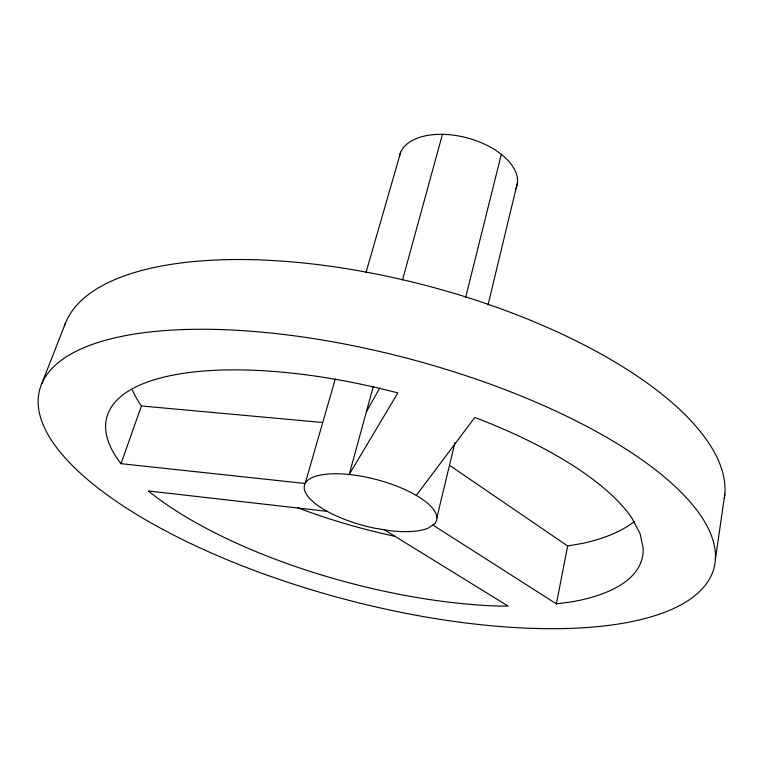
<?xml version="1.0" encoding="UTF-8"?>
<svg xmlns="http://www.w3.org/2000/svg" width="763" height="763" viewBox="0 0 763 763"><rect width="100%" height="100%" fill="white"/><g stroke="black" fill="none" stroke-linecap="round" stroke-linejoin="round"><path stroke-width="1.14" d="M715.351 559.718L724.85 493.928M416.293 495.416L474.748 417.495L476.398 418.076A276.816 98.026 14.8 0 1 631.764 517.943L640.043 533.556L643.152 547.987A276.816 98.026 14.8 0 1 572.078 601.788L556.399 603.876L567.653 545.974L449.474 465.287M436.875 517.753L454.948 442.578M488.043 304.962L517.514 182.376M465.64 297.456L501.32 154.345M373.317 386.488L349.196 474.5L397.857 392.964L396.121 392.468A276.816 98.026 14.8 0 0 120.478 463.055L121.021 463.675L305.171 483.475L335.291 378.992M402.54 279.897L442.435 134.336M366.002 272.486L400.67 152.228M121.021 463.675L141.432 405.964L140.907 405.315A270.922 106.305 14.8 0 1 132.495 390.236M41.46 384.457L65.618 322.759M366.412 411.705L379.783 387.966M567.653 545.974L583.161 543.285A270.922 106.305 14.8 0 0 634.272 521.568M141.432 405.964L322.749 422.511M327.203 511.363L148.451 490.971L149.119 491.563A276.816 98.026 14.8 0 0 497.581 606.041L508.168 606.118L384.285 529.751M432.793 524.992L556.399 603.876M64.435 325.963A341.204 134.889 14.8 0 1 425.64 285.4A341.204 134.889 14.8 0 1 724.306 498.477M395.253 536.399A270.922 106.305 14.8 0 1 297.503 507.7M399.392 156.463A60.611 33.706 14.8 0 1 468.253 138.17A60.611 33.706 14.8 0 1 515.902 188.795M434.757 523.637L428.367 528.053A68.327 23.882 14.8 0 1 389.836 530.676L373.431 527.948A68.327 23.882 14.8 0 1 304.303 486.117A68.327 23.882 14.8 0 1 380.727 480.738A68.327 23.882 14.8 0 1 434.757 523.637M162.872 529.446A348.739 124.464 14.8 0 0 711.135 575.817A348.739 124.464 14.8 0 0 256.406 331.667A348.739 124.464 14.8 0 0 162.872 529.446"/></g></svg>
